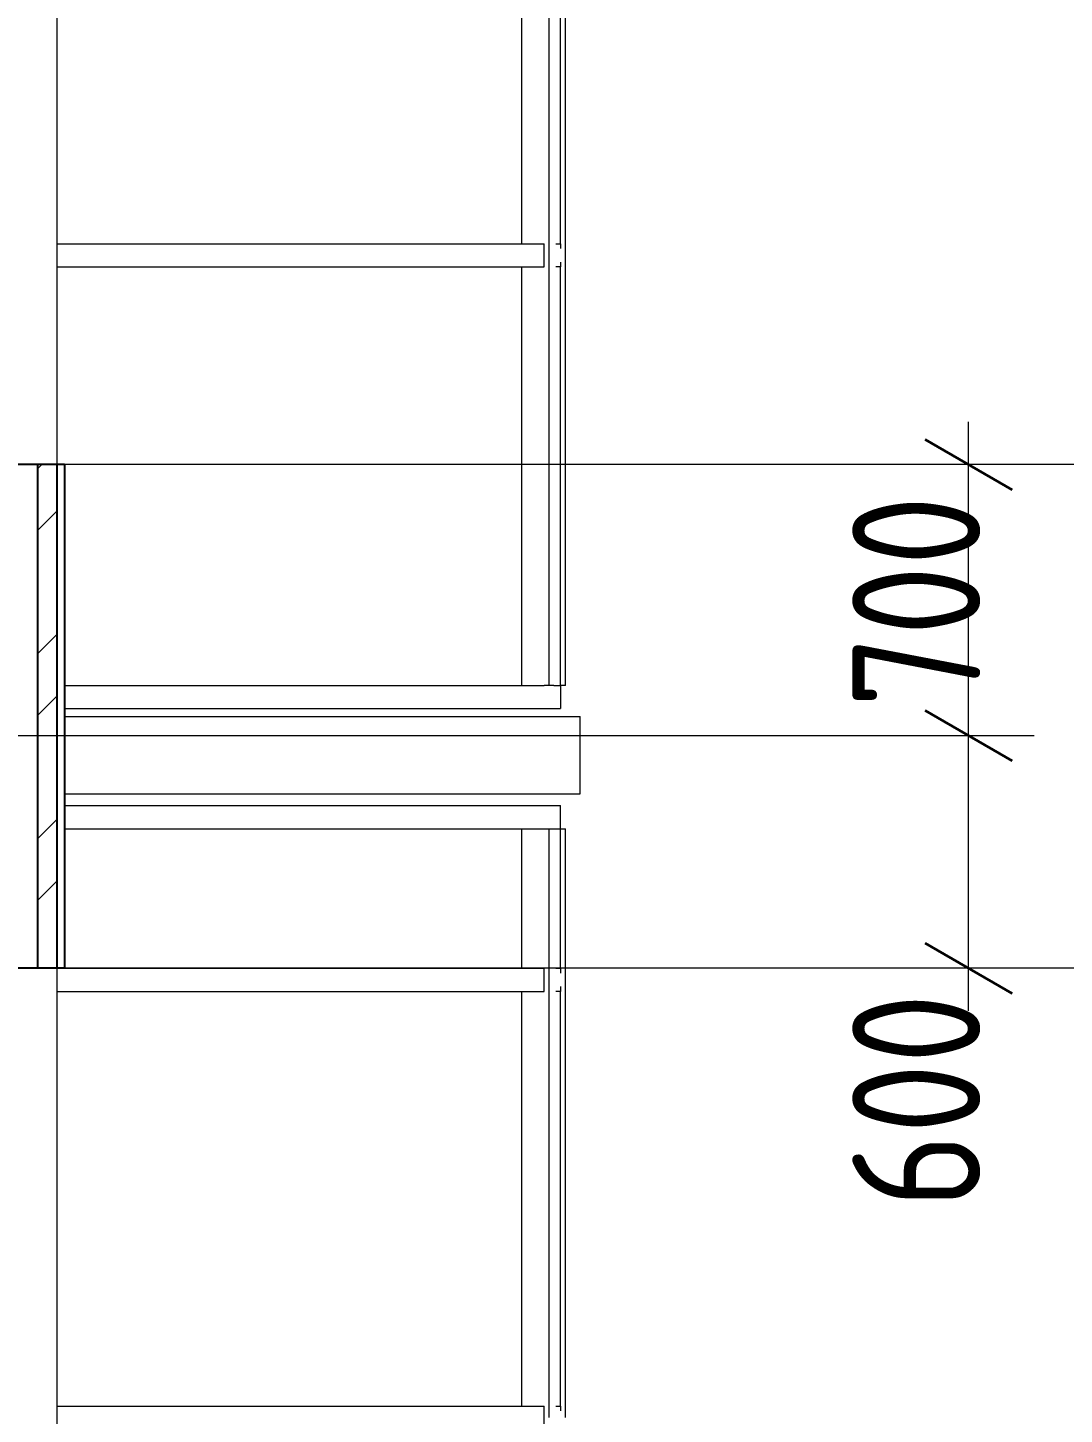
# Model space of a CAD drawing. Header units: millimetres. Extents: x 18162 to 7085488, y 72188 to 247925.
# Drawn here: x 4274388 to 4277062, y 144901 to 148480 of the extents above; entities that cross this region are included whole.
import ezdxf

# ---------------------------------------------------------------- set-up
doc = ezdxf.new("R2010")
doc.units = ezdxf.units.MM
doc.header["$MEASUREMENT"] = 0
for name, color, linetype in [('Archicad Windows', 7, 'Continuous'), ('Finish - Wall', 7, 'Continuous'), ('Structural - Bearing', 7, 'Continuous')]:
    doc.layers.add(name, color=color, linetype=linetype)
doc.styles.add('GENERATED_STYLE_3', font='', dxfattribs={"width": 0.8})
doc.styles.get('GENERATED_STYLE_3').set_extended_font_data('ISOCPEUR MON')
doc.dimstyles.new('GENERATED_STYLE__12', dxfattribs={"dimtxt": 330.000007, "dimasz": 171, "dimexe": 0.18, "dimexo": 150, "dimgap": 0, "dimtad": 1, "dimdec": 0, "dimzin": 0, "dimdsep": 46, "dimtxsty": 'GENERATED_STYLE_3', "dimblk": 'ARROWHEAD_2', "dimblk1": 'ARROWHEAD_2', "dimblk2": 'ARROWHEAD_2', "dimcen": 0.09, "dimclrd": 13, "dimclre": 13, "dimclrt": 13, "dimadec": 0, "dimazin": 0, "dimtfac": 1, "dimtdec": 4, "dimtmove": 0, "dimatfit": 3, "dimfxl": 1, "dimtolj": 1, "dimtzin": 0, "dimarcsym": 0})
pattern_1 = [(45, (4294986.58, 104752.7), (-238.6485, 238.6485), []), (45, (4294907.03, 104832.26), (-238.6485, 238.6485), [])]

# ---------------------------------------------------------------- blocks, each defined once
blk = doc.blocks.new('*D1547', base_point=(4294986.6, 104752.7))
at = {"color": 12, "linetype": 'Continuous', "lineweight": 35}
for p, q in [((4277603.2, 146117.7), (4277828.2, 145987.8)), ((4277603.2, 144417.7), (4277828.2, 144287.8))]:
    blk.add_line(p, q, dxfattribs=at)
at = {"color": 13, "linetype": 'Continuous', "lineweight": 13}
for p, q in [((4277884.5, 146052.7), (4274163.1, 146052.7)), ((4277715.7, 144352.7), (4277715.7, 146052.7)), ((4277884.5, 144352.7), (4274163.1, 144352.7))]:
    blk.add_line(p, q, dxfattribs=at)
at = {"color": 13, "lineweight": 13, "insert": (4277811.4, 144814.1), "char_height": 330, "attachment_point": 7, "rotation": 90, "style": 'GENERATED_STYLE_3'}
blk.add_mtext('\\A1;{\\pql;\\fISOCPEUR MON|b0|i0|c0|p0;\\W0.800000;1,700}', dxfattribs=at)
blk = doc.blocks.new('ARROWHEAD_2')
at = {"color": 0, "linetype": 'Continuous', "lineweight": 0}
for p, q in [((-0.378, -0.655), (0.378, 0.655)), ((0, 0), (-1, 0))]:
    blk.add_line(p, q, dxfattribs=at)
blk = doc.blocks.new('*D1548', base_point=(4294986.6, 104752.7))
at = {"color": 12, "linetype": 'Continuous', "lineweight": 35}
for p, q in [((4277603.2, 147417.7), (4277828.2, 147287.8)), ((4277603.2, 146117.7), (4277828.2, 145987.8))]:
    blk.add_line(p, q, dxfattribs=at)
at = {"color": 13, "linetype": 'Continuous', "lineweight": 13}
for p, q in [((4277884.5, 147352.7), (4274163.1, 147352.7)), ((4277715.7, 146052.7), (4277715.7, 147352.7)), ((4277884.5, 146052.7), (4274163.1, 146052.7))]:
    blk.add_line(p, q, dxfattribs=at)
at = {"color": 13, "lineweight": 13, "insert": (4277811.4, 146314.1), "char_height": 330, "attachment_point": 7, "rotation": 90, "style": 'GENERATED_STYLE_3'}
blk.add_mtext('\\A1;{\\pql;\\fISOCPEUR MON|b0|i0|c0|p0;\\W0.800000;1,300}', dxfattribs=at)
blk = doc.blocks.new('*D1549', base_point=(4294986.6, 104752.7))
at = {"color": 12, "linetype": 'Continuous', "lineweight": 35}
for p, q in [((4277603.2, 149117.7), (4277828.2, 148987.8)), ((4277603.2, 147417.7), (4277828.2, 147287.8))]:
    blk.add_line(p, q, dxfattribs=at)
at = {"color": 13, "linetype": 'Continuous', "lineweight": 13}
for p, q in [((4277884.5, 149052.7), (4274613.1, 149052.7)), ((4277715.7, 147352.7), (4277715.7, 149052.7)), ((4277884.5, 147352.7), (4274163.1, 147352.7))]:
    blk.add_line(p, q, dxfattribs=at)
at = {"color": 13, "lineweight": 13, "insert": (4277811.4, 147814.1), "char_height": 330, "attachment_point": 7, "rotation": 90, "style": 'GENERATED_STYLE_3'}
blk.add_mtext('\\A1;{\\pql;\\fISOCPEUR MON|b0|i0|c0|p0;\\W0.800000;1,700}', dxfattribs=at)
blk = doc.blocks.new('*D1578', base_point=(4294986.6, 104752.7))
at = {"color": 12, "linetype": 'Continuous', "lineweight": 35}
for p, q in [((4276703.2, 146717.7), (4276928.2, 146587.8)), ((4276703.2, 146117.7), (4276928.2, 145987.8))]:
    blk.add_line(p, q, dxfattribs=at)
at = {"color": 13, "linetype": 'Continuous', "lineweight": 13}
for p, q in [((4276984.5, 146652.7), (4274163.1, 146652.7)), ((4276815.7, 146052.7), (4276815.7, 146652.7)), ((4276984.5, 146052.7), (4274163.1, 146052.7)), ((4276815.7, 145942.7), (4276815.7, 146052.7))]:
    blk.add_line(p, q, dxfattribs=at)
at = {"color": 13, "lineweight": 13, "insert": (4276845.5, 145434.4), "char_height": 330, "attachment_point": 7, "rotation": 90, "style": 'GENERATED_STYLE_3'}
blk.add_mtext('\\A1;{\\pql;\\fISOCPEUR MON|b0|i0|c0|p0;\\W0.800000;600}', dxfattribs=at)
blk = doc.blocks.new('*D1579', base_point=(4294986.6, 104752.7))
at = {"color": 13, "linetype": 'Continuous', "lineweight": 13}
for p, q in [((4276815.7, 147352.7), (4276815.7, 147462.7)), ((4276984.5, 147352.7), (4274163.1, 147352.7)), ((4276815.7, 146652.7), (4276815.7, 147352.7)), ((4276984.5, 146652.7), (4274163.1, 146652.7))]:
    blk.add_line(p, q, dxfattribs=at)
at = {"color": 12, "linetype": 'Continuous', "lineweight": 35}
for p, q in [((4276928.2, 147287.8), (4276703.2, 147417.7)), ((4276703.2, 146717.7), (4276928.2, 146587.8))]:
    blk.add_line(p, q, dxfattribs=at)
at = {"color": 13, "lineweight": 13, "insert": (4276845.5, 146726.1), "char_height": 330, "attachment_point": 7, "rotation": 90, "style": 'GENERATED_STYLE_3'}
blk.add_mtext('\\A1;{\\pql;\\fISOCPEUR MON|b0|i0|c0|p0;\\W0.800000;700}', dxfattribs=at)
blk = doc.blocks.new('*D1580', base_point=(4294986.6, 104752.7))
at = {"color": 12, "linetype": 'Continuous', "lineweight": 35}
for p, q in [((4278503.2, 151117.7), (4278728.2, 150987.8)), ((4278503.2, 100067.7), (4278728.2, 99937.8))]:
    blk.add_line(p, q, dxfattribs=at)
at = {"color": 13, "linetype": 'Continuous', "lineweight": 13}
for p, q in [((4278784.5, 151052.7), (4274613.1, 151052.7)), ((4278615.7, 100002.7), (4278615.7, 151052.7)), ((4278784.5, 100002.7), (4275363.1, 100002.7)), ((4278615.7, 99892.7), (4278615.7, 100002.7))]:
    blk.add_line(p, q, dxfattribs=at)
at = {"color": 13, "lineweight": 13, "insert": (4278711.4, 125046.9), "char_height": 330, "attachment_point": 7, "rotation": 90, "style": 'GENERATED_STYLE_3'}
blk.add_mtext('\\A1;{\\pql;\\fISOCPEUR MON|b0|i0|c0|p0;\\W0.800000;51,050}', dxfattribs=at)

msp = doc.modelspace()

# ---------------------------------------------------------------- hatches: boundary and pattern name
at = {"layer": 'Structural - Bearing', "linetype": 'Continuous', "lineweight": 9}
h = msp.add_hatch(dxfattribs=at)
h.set_pattern_fill('Steel_0003', style=0, pattern_type=2)
h.set_pattern_definition(pattern_1)
h.paths.add_polyline_path([(4274413.1, 147352.7), (4274413.1, 146652.7), (4274463.1, 146652.7), (4274463.1, 147352.7)])
h = msp.add_hatch(dxfattribs=at)
h.set_pattern_fill('Gypsum_0003', style=0, pattern_type=2)
h.set_pattern_definition([(0, (4294986.58, 104752.7), (0, 112.5), [0, -112.5])])
h.paths.add_polyline_path([(4274483.1, 147352.7), (4274463.1, 147352.7), (4274463.1, 146052.7), (4274483.1, 146052.7)])
h = msp.add_hatch(dxfattribs=at)
h.set_pattern_fill('Steel_0003', style=0, pattern_type=2)
h.set_pattern_definition(pattern_1)
h.paths.add_polyline_path([(4274463.1, 146652.7), (4274413.1, 146652.7), (4274413.1, 146052.7), (4274463.1, 146052.7)])

# ---------------------------------------------------------------- linework, layer by layer
at = {"layer": 'Archicad Windows', "color": 7, "linetype": 'Continuous', "lineweight": 9}
for p, q in [((4274463.1, 149052.7), (4274463.1, 147352.7)), ((4274463.1, 146052.7), (4274463.1, 144352.7))]:
    msp.add_line(p, q, dxfattribs=at)
at = {"layer": 'Finish - Wall', "color": 7, "linetype": 'Continuous', "lineweight": 9}
for p, q in [((4275733.1, 147892.7), (4275733.1, 149022.7)), ((4275775.5, 147892.7), (4275775.5, 149022.7)), ((4275663.1, 147922.7), (4275663.1, 148992.7)), ((4275763.1, 147922.7), (4275763.1, 148992.7)), ((4274463.1, 147922.7), (4275720.7, 147922.7)), ((4275720.7, 147862.7), (4275720.7, 147922.7)), ((4275750.5, 147922.7), (4275763.1, 147922.7)), ((4275763.1, 147922.7), (4275763.1, 147910.1)), ((4275733.1, 146782.7), (4275733.1, 147892.7)), ((4275775.5, 146782.7), (4275775.5, 147892.7)), ((4274463.1, 147862.7), (4275720.7, 147862.7)), ((4275663.1, 146782.7), (4275663.1, 147862.7)), ((4275763.1, 147862.7), (4275750.5, 147862.7)), ((4275763.1, 147875.3), (4275763.1, 147862.7)), ((4275763.1, 146782.7), (4275763.1, 147862.7)), ((4274483.1, 146782.7), (4275720.7, 146782.7)), ((4275733.1, 146782.7), (4275720.7, 146782.7)), ((4275745.5, 146782.7), (4275733.1, 146782.7)), ((4275745.5, 146782.7), (4275763.1, 146782.7)), ((4275775.5, 146782.7), (4275763.1, 146782.7)), ((4275763.1, 146782.7), (4275763.1, 146722.7)), ((4274483.1, 146722.7), (4275763.1, 146722.7)), ((4274483.1, 146472.7), (4275763.1, 146472.7)), ((4275763.1, 146412.7), (4275763.1, 146472.7)), ((4274483.1, 146412.7), (4275720.7, 146412.7)), ((4275663.1, 146052.7), (4275663.1, 146412.7)), ((4275720.7, 146412.7), (4275733.1, 146412.7)), ((4275733.1, 146412.7), (4275745.5, 146412.7)), ((4275733.1, 146022.7), (4275733.1, 146412.7)), ((4275745.5, 146412.7), (4275763.1, 146412.7)), ((4275763.1, 146412.7), (4275775.5, 146412.7)), ((4275763.1, 146052.7), (4275763.1, 146412.7)), ((4275775.5, 146022.7), (4275775.5, 146412.7)), ((4274483.1, 146052.7), (4275720.7, 146052.7)), ((4275720.7, 145992.7), (4275720.7, 146052.7)), ((4275750.5, 146052.7), (4275763.1, 146052.7)), ((4275763.1, 146052.7), (4275763.1, 146040.1)), ((4275733.1, 144892.7), (4275733.1, 146022.7)), ((4275775.5, 144892.7), (4275775.5, 146022.7)), ((4274463.1, 145992.7), (4275720.7, 145992.7)), ((4275663.1, 144922.7), (4275663.1, 145992.7)), ((4275763.1, 145992.7), (4275750.5, 145992.7)), ((4275763.1, 146005.3), (4275763.1, 145992.7)), ((4275763.1, 144922.7), (4275763.1, 145992.7)), ((4274463.1, 144922.7), (4275720.7, 144922.7)), ((4275720.7, 144862.7), (4275720.7, 144922.7)), ((4275750.5, 144922.7), (4275763.1, 144922.7)), ((4275763.1, 144922.7), (4275763.1, 144910.1))]:
    msp.add_line(p, q, dxfattribs=at)
at = {"layer": 'Structural - Bearing', "color": 7, "linetype": 'Continuous', "lineweight": 25}
for p, q in [((4274413.1, 147352.7), (4274413.1, 146652.7)), ((4274483.1, 147352.7), (4274463.1, 147352.7)), ((4274483.1, 147352.7), (4274483.1, 146052.7)), ((4274413.1, 146652.7), (4274413.1, 146052.7)), ((4274483.1, 146052.7), (4274463.1, 146052.7))]:
    msp.add_line(p, q, dxfattribs=at)
at = {"layer": 'Structural - Bearing', "color": 7, "linetype": 'Continuous', "lineweight": 9}
for p, q in [((4274483.1, 146702.7), (4275813.1, 146702.7)), ((4275813.1, 146502.7), (4275813.1, 146702.7)), ((4274483.1, 146502.7), (4275813.1, 146502.7))]:
    msp.add_line(p, q, dxfattribs=at)
at = {"layer": 'Structural - Bearing', "color": 7, "linetype": 'Continuous', "lineweight": 25, "flags": 128}
for points in [[(4274463.1, 147352.7), (4274413.1, 147352.7), (4274363.1, 147352.7), (4274263.1, 147352.7), (4274213.1, 147352.7)], [(4274463.1, 147352.7), (4274463.1, 146652.7), (4274463.1, 146052.7)], [(4274463.1, 146052.7), (4274413.1, 146052.7), (4274363.1, 146052.7), (4274263.1, 146052.7), (4274213.1, 146052.7), (4274013.1, 146052.7)]]:
    msp.add_lwpolyline(points, dxfattribs=at)

# ---------------------------------------------------------------- dimensions: what is measured, and where the dimension line sits
at = {"color": 13, "linetype": 'Continuous', "lineweight": 13}
for base, p1, p2, picture, middle in [((4278615.7, 151052.7), (4275213.1, 100002.7), (4274463.1, 151052.7), '*D1580', (4278384.7, 125725.2)), ((4277715.7, 149052.7), (4274013.1, 147352.7), (4274463.1, 149052.7), '*D1549', (4277484.7, 148366.9)), ((4276815.7, 147352.7), (4274013.1, 146652.7), (4274013.1, 147352.7), '*D1579', (4276584.7, 147102.8)), ((4277715.7, 147352.7), (4274013.1, 146052.7), (4274013.1, 147352.7), '*D1548', (4277484.7, 146866.9)), ((4276815.7, 146652.7), (4274013.1, 146052.7), (4274013.1, 146652.7), '*D1578', (4276584.7, 145811.1)), ((4277715.7, 146052.7), (4274013.1, 144352.7), (4274013.1, 146052.7), '*D1547', (4277484.7, 145366.9))]:
    dim = msp.add_linear_dim(base=base, p1=p1, p2=p2, angle=90, dimstyle='GENERATED_STYLE__12', dxfattribs=at)
    dim.commit()
    dim.dimension.update_dxf_attribs({"geometry": picture, "text_midpoint": middle, "dimtype": 160, "text_rotation": 90})

doc.saveas('drawing.dxf')
